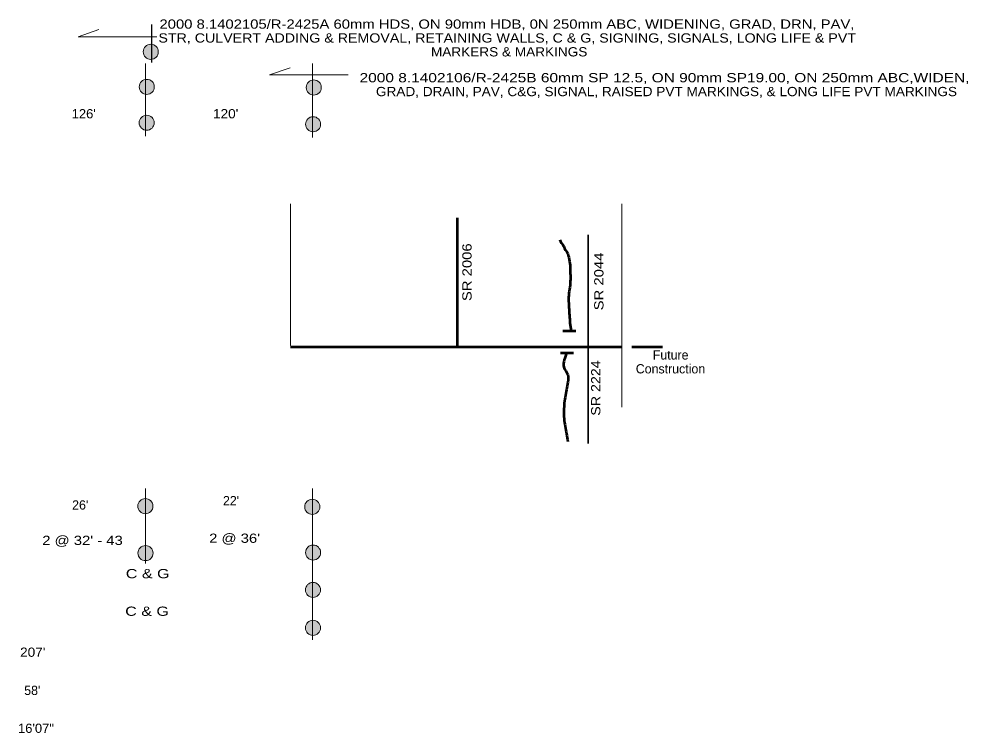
# Model space of a CAD drawing. Extents: x 0.84 to 3.92, y -3.83 to -1.52.
import ezdxf
from ezdxf.enums import TextEntityAlignment as Align

# ---------------------------------------------------------------- set-up
doc = ezdxf.new("R2010")
doc.units = 0
doc.header["$LTSCALE"] = 0.012
doc.linetypes.add('LONG_DASHED', pattern=[7.5, 6, -1.5])
doc.layers.add('1', color=7, linetype='Continuous', lineweight=13)

msp = doc.modelspace()

# ---------------------------------------------------------------- hatches: boundary and pattern name
at = {"layer": '1'}
for points in [[(1.2895, -1.623, 1), (1.2405, -1.623, 1)], [(1.27645, -1.73685, 1), (1.22745, -1.73685, 1)], [(1.81845, -1.73885, 1), (1.76945, -1.73885, 1)], [(1.27631, -1.85323, 1), (1.22731, -1.85323, 1)], [(1.81631, -1.85823, 1), (1.76731, -1.85823, 1)], [(1.27204, -3.09785, 1), (1.22304, -3.09785, 1)], [(1.81363, -3.10014, 1), (1.76463, -3.10014, 1)], [(1.27255, -3.2503, 1), (1.22355, -3.2503, 1)], [(1.81617, -3.24861, 1), (1.76717, -3.24861, 1)], [(1.8159, -3.36989, 1), (1.7669, -3.36989, 1)], [(1.8159, -3.49289, 1), (1.7669, -3.49289, 1)]]:
    msp.add_hatch(color=256, dxfattribs=at).paths.add_polyline_path(points)

# ---------------------------------------------------------------- linework, layer by layer
at = {"layer": '1', "lineweight": 25}
msp.add_line((1.269, -1.658), (1.269, -1.534), dxfattribs=at)
at = {"layer": '1'}
for p, q in [((1.248, -1.897), (1.248, -1.661)), ((1.79, -1.901), (1.79, -1.661)), ((1.718, -2.576), (1.718, -2.116)), ((2.794, -2.777), (2.794, -2.116)), ((1.248, -3.284), (1.248, -3.041)), ((1.79, -3.532), (1.79, -3.041))]:
    msp.add_line(p, q, dxfattribs=at)
at = {"layer": '1', "lineweight": 53}
for p, q in [((2.259, -2.162), (2.259, -2.581)), ((2.602, -2.529), (2.644, -2.529)), ((1.718, -2.581), (2.794, -2.581)), ((2.595, -2.6), (2.637, -2.6))]:
    msp.add_line(p, q, dxfattribs=at)
at = {"layer": '1', "linetype": 'LONG_DASHED', "lineweight": 53}
msp.add_line((2.826, -2.581), (3.023, -2.581), dxfattribs=at)
at = {"layer": '1'}
for points in [[(1.285, -1.574), (1.029, -1.574), (1.096, -1.551)], [(1.906, -1.698), (1.65, -1.698), (1.717, -1.675)]]:
    msp.add_lwpolyline(points, dxfattribs=at)
at = {"layer": '1', "lineweight": 35}
msp.add_lwpolyline([(2.684, -2.895), (2.684, -2.548), (2.684, -2.217)], dxfattribs=at)
at = {"layer": '1', "lineweight": 53}
for points in [[(2.592, -2.233), (2.595, -2.239), (2.598, -2.244), (2.602, -2.25), (2.605, -2.255), (2.608, -2.261), (2.611, -2.267), (2.615, -2.272), (2.618, -2.278), (2.62, -2.284), (2.622, -2.29), (2.623, -2.297), (2.624, -2.303), (2.625, -2.31), (2.626, -2.316), (2.626, -2.323), (2.626, -2.329), (2.626, -2.336), (2.626, -2.342), (2.627, -2.349), (2.627, -2.355), (2.627, -2.362), (2.626, -2.368), (2.626, -2.375), (2.626, -2.381), (2.625, -2.388), (2.624, -2.394), (2.623, -2.401), (2.622, -2.407), (2.622, -2.414), (2.621, -2.42), (2.621, -2.426), (2.621, -2.433), (2.622, -2.439), (2.622, -2.446), (2.622, -2.452), (2.623, -2.459), (2.623, -2.465), (2.623, -2.472), (2.624, -2.478), (2.624, -2.485), (2.625, -2.491), (2.625, -2.498), (2.625, -2.504), (2.629, -2.529)], [(2.614, -2.6), (2.611, -2.611), (2.609, -2.617), (2.607, -2.623), (2.605, -2.629), (2.604, -2.635), (2.604, -2.641), (2.605, -2.647), (2.608, -2.653), (2.612, -2.659), (2.615, -2.665), (2.618, -2.671), (2.62, -2.677), (2.62, -2.683), (2.619, -2.689), (2.618, -2.695), (2.617, -2.701), (2.616, -2.708), (2.615, -2.714), (2.614, -2.72), (2.613, -2.726), (2.612, -2.732), (2.611, -2.739), (2.61, -2.745), (2.609, -2.751), (2.608, -2.757), (2.607, -2.764), (2.607, -2.77), (2.606, -2.776), (2.605, -2.782), (2.605, -2.788), (2.605, -2.795), (2.605, -2.801), (2.605, -2.807), (2.606, -2.813), (2.607, -2.82), (2.608, -2.826), (2.609, -2.832), (2.61, -2.838), (2.611, -2.845), (2.612, -2.851), (2.613, -2.857), (2.614, -2.863), (2.615, -2.869), (2.616, -2.876), (2.617, -2.882), (2.618, -2.888)]]:
    msp.add_lwpolyline(points, dxfattribs=at)
at = {"layer": '1'}
for centre in [(1.265, -1.623), (1.25195, -1.73685), (1.79395, -1.73885), (1.25181, -1.85323), (1.79181, -1.85823), (1.24754, -3.09785), (1.78913, -3.10014), (1.24805, -3.2503), (1.79167, -3.24861), (1.7914, -3.36989), (1.7914, -3.49289)]:
    msp.add_circle(centre, 0.0245, dxfattribs=at)

# ---------------------------------------------------------------- texts
for s, width, p in [('2000 8.1402105/R-2425A 60mm HDS, ON 90mm HDB, 0N 250mm ABC, WIDENING, GRAD, DRN, PAV, ', 1.2, (2.4275, -1.548)), ('STR, CULVERT ADDING & REMOVAL, RETAINING WALLS, C & G, SIGNING, SIGNALS, LONG LIFE & PVT ', 1.15, (2.428, -1.593)), ('MARKERS & MARKINGS', 1.1, (2.428, -1.638)), ('2000 8.1402106/R-2425B 60mm SP 12.5, ON 90mm SP19.00, ON 250mm ABC,WIDEN, ', 1.25, (2.939, -1.722)), ('GRAD, DRAIN, PAV, C&G, SIGNAL, RAISED PVT MARKINGS, & LONG LIFE PVT MARKINGS', 1.1, (2.9385, -1.767)), ("126'", 1.05, (1.0475, -1.839)), ("120'", 1.1, (1.508, -1.839)), ("2 @ 32' - 43", 1.2, (1.0435, -3.224)), ("2 @ 36'", 1.2, (1.537, -3.217)), ('C & G', 1.3, (1.255, -3.332)), ('C & G', 1.3, (1.253, -3.454)), ("207'", 1.1, (0.882, -3.587)), ('16\'07"', 1.05, (0.8925, -3.834))]:
    msp.add_text(s, height=0.03, dxfattribs=dict(at, width=width)).set_placement(p, align=Align.CENTER)
for s, width, p in [('SR 2006', 1.2, (2.306, -2.3385)), ('SR 2044', 1.2, (2.734, -2.3685)), ('SR 2224', 1.15, (2.724, -2.7145))]:
    msp.add_text(s, height=0.03, rotation=90, dxfattribs=dict(at, width=width)).set_placement(p, align=Align.CENTER)
for s, p in [('Future', (2.952, -2.622)), ('Construction', (2.9515, -2.667)), ("26'", (1.036, -3.109)), ("22'", (1.5255, -3.095)), ("58'", (0.8805, -3.711))]:
    msp.add_text(s, height=0.03, dxfattribs=at).set_placement(p, align=Align.CENTER)

doc.saveas('drawing.dxf')
